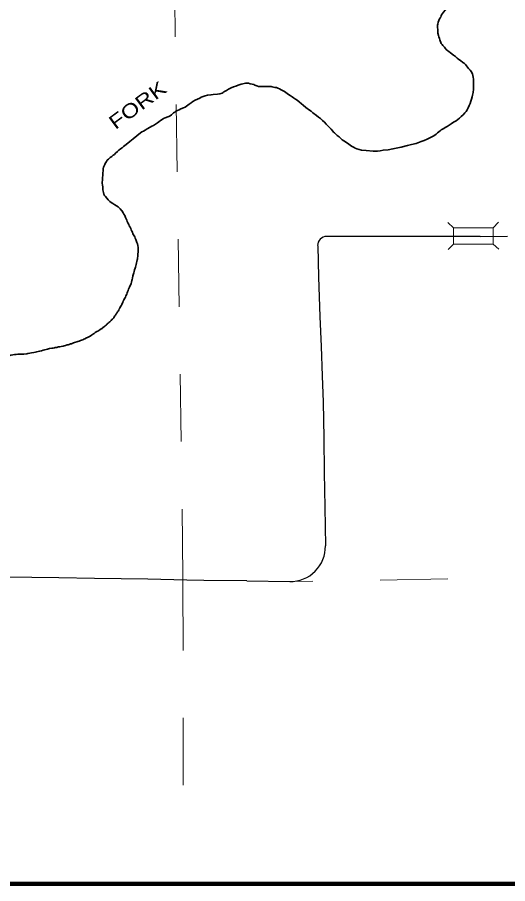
# Model space of a CAD drawing. Extents: x -143 to 192, y -296 to 46.
# Drawn here: x -142.505 to -141.778, y -296.123 to -294.838 of the extents above; entities that cross this region are included whole.
import ezdxf
from ezdxf.enums import TextEntityAlignment as Align

# ---------------------------------------------------------------- set-up
doc = ezdxf.new("R2010")
doc.units = 0
doc.header["$LTSCALE"] = 0.006
doc.linetypes.add('MEDIUM_DASHED', pattern=[4.5, 3, -1.5])
for name, color, linetype, lineweight in [('14', 7, 'Continuous', 25), ('15', 7, 'MEDIUM_DASHED', 13), ('21', 7, 'Continuous', 25), ('25', 7, 'Continuous', 35), ('48', 7, 'Continuous', 106)]:
    doc.layers.add(name, color=color, linetype=linetype, lineweight=lineweight)
doc.layers.add('29', color=7, linetype='Continuous')

msp = doc.modelspace()

# ---------------------------------------------------------------- linework, layer by layer
at = {"layer": '14'}
for p, q in [((-142.028977, -295.163258), (-142.046591, -295.163258)), ((-141.819318, -295.163068), (-141.869318, -295.163068)), ((-141.819318, -295.163068), (-141.778409, -295.162689)), ((-142.059848, -295.176894), (-142.058902, -295.223485)), ((-142.164962, -295.673864), (-142.101136, -295.674811))]:
    msp.add_line(p, q, dxfattribs=at)
for points in [[(-141.869318, -295.163068), (-141.964015, -295.163447), (-142.028977, -295.163258)], [(-142.058902, -295.223485), (-142.056629, -295.281818), (-142.054924, -295.326136), (-142.053409, -295.370076), (-142.051894, -295.409091), (-142.050568, -295.461553), (-142.050189, -295.513068), (-142.049432, -295.564583), (-142.048485, -295.62197)], [(-142.164962, -295.673864), (-142.228598, -295.673485), (-142.253598, -295.672538), (-142.311364, -295.671212), (-142.390341, -295.670455), (-142.443561, -295.669318), (-142.523295, -295.668371)]]:
    msp.add_lwpolyline(points, dxfattribs=at)
for centre, radius, start, end in [((-142.046681, -295.176497), 0.013258, 89.80608, 181.36133), ((-142.100481, -295.622771), 0.052083, 269.18244, 0.94341)]:
    msp.add_arc(centre, radius, start, end, dxfattribs=at)
at = {"layer": '15'}
for p, q in [((-142.25947, -295.667424), (-142.273864, -294.65322)), ((-141.267235, -295.660795), (-142.099621, -295.674811)), ((-142.25947, -295.672727), (-142.25947, -295.667424)), ((-142.25947, -295.672727), (-142.25947, -295.676894)), ((-142.25947, -295.676894), (-142.259091, -296.02803))]:
    msp.add_line(p, q, dxfattribs=at)
at = {"layer": '21'}
for p, q in [((-141.858712, -295.150379), (-141.866856, -295.142614)), ((-141.791856, -295.142235), (-141.799621, -295.150379)), ((-141.858712, -295.174432), (-141.866477, -295.182576)), ((-141.791477, -295.182197), (-141.799621, -295.174432))]:
    msp.add_line(p, q, dxfattribs=at)
at = {"layer": '21', "lineweight": 13}
msp.add_lwpolyline([(-141.858712, -295.174432), (-141.799621, -295.174432), (-141.799621, -295.150379), (-141.858712, -295.150379)], close=True, dxfattribs=at)
at = {"layer": '25'}
for points in [[(-141.879356, -294.840341), (-141.878409, -294.839015), (-141.877652, -294.838068), (-141.876894, -294.836174), (-141.876326, -294.83447), (-141.875, -294.832765), (-141.873295, -294.830682), (-141.871212, -294.827841), (-141.869318, -294.825568)], [(-141.882197, -294.851326), (-141.882197, -294.850189), (-141.881818, -294.848295), (-141.881439, -294.845455), (-141.880492, -294.843182), (-141.879356, -294.840341)], [(-141.881818, -294.861932), (-141.882008, -294.858144), (-141.882197, -294.851326)], [(-141.878409, -294.873295), (-141.878977, -294.871591), (-141.879545, -294.869508), (-141.880303, -294.867424), (-141.881061, -294.865152), (-141.881818, -294.861932)], [(-141.871023, -294.88428), (-141.872159, -294.882765), (-141.874242, -294.880114), (-141.875379, -294.878598), (-141.876705, -294.877083), (-141.877273, -294.875758), (-141.878409, -294.873295)], [(-141.862879, -294.890909), (-141.865341, -294.889205), (-141.867045, -294.887879), (-141.869318, -294.885985), (-141.871023, -294.88428)], [(-141.848295, -294.902273), (-141.850568, -294.900758), (-141.853409, -294.898674), (-141.855871, -294.896591), (-141.858712, -294.894318), (-141.862879, -294.890909)], [(-141.839205, -294.910227), (-141.840909, -294.908523), (-141.842992, -294.906439), (-141.844697, -294.905114), (-141.848295, -294.902273)], [(-141.830682, -294.922159), (-141.83125, -294.920833), (-141.832197, -294.919129), (-141.834091, -294.916667), (-141.836364, -294.914015), (-141.839205, -294.910227)], [(-141.828788, -294.932955), (-141.829167, -294.929924), (-141.829545, -294.927273), (-141.830114, -294.924811), (-141.830682, -294.922159)], [(-142.201326, -294.950758), (-142.199811, -294.95), (-142.198864, -294.949053), (-142.197159, -294.947917), (-142.194886, -294.94678), (-142.192045, -294.945076), (-142.188068, -294.942992), (-142.184659, -294.941477)], [(-142.184659, -294.941477), (-142.18125, -294.940341), (-142.177841, -294.939015), (-142.173485, -294.937689)], [(-142.173485, -294.937689), (-142.170644, -294.936742), (-142.167045, -294.936174), (-142.1625, -294.936174), (-142.160038, -294.936742), (-142.156818, -294.937311)], [(-142.156818, -294.937311), (-142.154735, -294.938068), (-142.152841, -294.939015), (-142.150189, -294.940152), (-142.147727, -294.940909), (-142.144886, -294.941098), (-142.140909, -294.941098)], [(-142.140909, -294.941098), (-142.128977, -294.941098), (-142.127462, -294.941477), (-142.123295, -294.942235)], [(-142.123295, -294.942235), (-142.121023, -294.942614), (-142.118939, -294.943371), (-142.116667, -294.944318), (-142.113826, -294.945833), (-142.110985, -294.947348)], [(-141.830871, -294.956439), (-141.830303, -294.953598), (-141.829735, -294.949621), (-141.828788, -294.945076), (-141.828788, -294.932955)], [(-142.23447, -294.957955), (-142.232386, -294.956818), (-142.229735, -294.955871), (-142.226705, -294.954545), (-142.223295, -294.953977), (-142.217803, -294.95303), (-142.214583, -294.952652)], [(-142.214583, -294.952652), (-142.208333, -294.952273), (-142.204924, -294.951705), (-142.201326, -294.950758)], [(-142.110985, -294.947348), (-142.109091, -294.948485), (-142.107197, -294.949811), (-142.105303, -294.951136), (-142.10303, -294.952841), (-142.100568, -294.954167), (-142.097538, -294.956061), (-142.095644, -294.957576)], [(-141.835227, -294.968939), (-141.834091, -294.965909), (-141.832955, -294.9625), (-141.832008, -294.959659), (-141.830871, -294.956439)], [(-142.2625, -294.974242), (-142.258902, -294.972727), (-142.256439, -294.971402), (-142.254167, -294.969886), (-142.250189, -294.967045)], [(-142.250189, -294.967045), (-142.247538, -294.965152), (-142.244697, -294.963258), (-142.241477, -294.961364), (-142.237879, -294.95947), (-142.23447, -294.957955)], [(-142.095644, -294.957576), (-142.092992, -294.95947), (-142.09053, -294.961174), (-142.087311, -294.963447), (-142.083902, -294.966477)], [(-142.083902, -294.966477), (-142.081439, -294.968371), (-142.077273, -294.97197), (-142.07178, -294.976136)], [(-141.841667, -294.979924), (-141.839962, -294.977841), (-141.838258, -294.975379), (-141.836932, -294.972538), (-141.835227, -294.968939)], [(-142.281818, -294.985985), (-142.280303, -294.985417), (-142.278598, -294.98428), (-142.276705, -294.982955), (-142.275189, -294.981629), (-142.273295, -294.979924)], [(-142.273295, -294.979924), (-142.27178, -294.978788), (-142.270076, -294.977462), (-142.267803, -294.976326), (-142.265152, -294.975379), (-142.2625, -294.974242)], [(-142.07178, -294.976136), (-142.069508, -294.977652), (-142.066856, -294.979924), (-142.061742, -294.983902), (-142.058712, -294.986364)], [(-141.849811, -294.987879), (-141.847159, -294.985606), (-141.844129, -294.982765), (-141.841667, -294.979924)], [(-142.308144, -295.001326), (-142.305492, -294.999811), (-142.30303, -294.998485), (-142.300189, -294.99678), (-142.297348, -294.994697), (-142.295265, -294.993182)], [(-142.295265, -294.993182), (-142.292992, -294.991288), (-142.290341, -294.989583), (-142.288258, -294.988258), (-142.285985, -294.987311), (-142.281818, -294.985985)], [(-142.058712, -294.986364), (-142.057197, -294.987311), (-142.055682, -294.988447), (-142.052841, -294.991098), (-142.049811, -294.99375), (-142.047159, -294.99697)], [(-141.865152, -294.998106), (-141.861932, -294.996023), (-141.858523, -294.993939), (-141.854545, -294.991667), (-141.849811, -294.987879)], [(-142.322538, -295.00947), (-142.320644, -295.008333), (-142.318182, -295.007008), (-142.31553, -295.005492), (-142.312689, -295.003788), (-142.308144, -295.001326)], [(-142.047159, -294.99697), (-142.045265, -294.998674), (-142.042614, -295.001515), (-142.039962, -295.004167), (-142.037311, -295.007008)], [(-142.037311, -295.007008), (-142.036364, -295.008523), (-142.035038, -295.009659), (-142.033144, -295.011364), (-142.030871, -295.013447), (-142.02822, -295.01572), (-142.025568, -295.017803), (-142.023485, -295.019886)], [(-141.89072, -295.01572), (-141.887689, -295.014015), (-141.88447, -295.011742), (-141.882197, -295.009659), (-141.878598, -295.006629)], [(-141.878598, -295.006629), (-141.876894, -295.005114), (-141.875, -295.003977), (-141.872917, -295.00303), (-141.870833, -295.001515), (-141.868182, -295.000189), (-141.865152, -294.998106)], [(-142.34375, -295.026894), (-142.338258, -295.022348), (-142.333333, -295.018561), (-142.322538, -295.00947)], [(-142.023485, -295.019886), (-142.021212, -295.021591), (-142.017424, -295.024053), (-142.013826, -295.026326), (-142.009659, -295.029167), (-142.007576, -295.030492)], [(-141.906629, -295.022538), (-141.902083, -295.020833), (-141.897727, -295.019129), (-141.89072, -295.01572)], [(-142.356629, -295.037311), (-142.354545, -295.035417), (-142.352273, -295.033523), (-142.349432, -295.031629), (-142.347538, -295.029924), (-142.34375, -295.026894)], [(-142.007576, -295.030492), (-142.006061, -295.031439), (-142.004167, -295.032386), (-142.001705, -295.033523), (-141.998485, -295.03447), (-141.994886, -295.035417), (-141.988068, -295.035985), (-141.977841, -295.036553)], [(-141.962879, -295.035417), (-141.955492, -295.034659), (-141.948295, -295.033333), (-141.936174, -295.030871)], [(-141.936174, -295.030871), (-141.926894, -295.028409), (-141.920833, -295.026894)], [(-141.920833, -295.026894), (-141.914015, -295.025189), (-141.906629, -295.022538)], [(-142.364962, -295.044697), (-142.367235, -295.046402), (-142.36875, -295.047538), (-142.369886, -295.048864), (-142.371591, -295.050189), (-142.372917, -295.051894)], [(-142.356629, -295.037311), (-142.35928, -295.039773), (-142.361174, -295.041477), (-142.362689, -295.042803), (-142.364962, -295.044697)], [(-141.977841, -295.036553), (-141.971402, -295.036553), (-141.967235, -295.036174), (-141.962879, -295.035417)], [(-142.372917, -295.051894), (-142.373864, -295.053409), (-142.374811, -295.054924), (-142.375379, -295.056439), (-142.376326, -295.058333), (-142.377083, -295.060606)], [(-142.37803, -295.069129), (-142.37822, -295.072538), (-142.378598, -295.076326), (-142.378977, -295.079545)], [(-142.377083, -295.060606), (-142.377652, -295.062879), (-142.377841, -295.06572), (-142.37803, -295.069129)], [(-142.378977, -295.079545), (-142.379167, -295.082955), (-142.379167, -295.08447), (-142.378788, -295.086742), (-142.378409, -295.090341)], [(-142.378409, -295.090341), (-142.37822, -295.094129), (-142.377462, -295.098106)], [(-142.377462, -295.098106), (-142.376515, -295.100379), (-142.375568, -295.102273), (-142.374432, -295.104167), (-142.372348, -295.106629), (-142.370265, -295.108902)], [(-142.370265, -295.108902), (-142.367992, -295.111174), (-142.365909, -295.112879), (-142.363447, -295.114394), (-142.360227, -295.116288)], [(-142.360227, -295.116288), (-142.357955, -295.117614), (-142.355303, -295.119508), (-142.352462, -295.122159), (-142.35, -295.125379)], [(-142.349811, -295.125379), (-142.348864, -295.126705), (-142.347917, -295.12822), (-142.34697, -295.130114), (-142.345833, -295.132197), (-142.344508, -295.135038), (-142.343561, -295.137311)], [(-142.343561, -295.137311), (-142.342803, -295.139015), (-142.342235, -295.140909), (-142.341098, -295.143182), (-142.339773, -295.145265), (-142.339015, -295.147348), (-142.337689, -295.149621)], [(-142.337689, -295.149621), (-142.336932, -295.151515), (-142.336174, -295.15322), (-142.335417, -295.155303), (-142.33447, -295.157008), (-142.333712, -295.15928), (-142.332576, -295.160985)], [(-142.332576, -295.160985), (-142.331629, -295.1625), (-142.331061, -295.164015), (-142.330303, -295.16572), (-142.329356, -295.167614), (-142.328409, -295.170455)], [(-142.328409, -295.170455), (-142.327652, -295.172348), (-142.326894, -295.174053), (-142.326326, -295.176705), (-142.325947, -295.179545)], [(-142.325947, -295.179545), (-142.325758, -295.182008), (-142.325758, -295.185985), (-142.326136, -295.189583)], [(-142.326136, -295.189583), (-142.326515, -295.192614), (-142.326705, -295.195265), (-142.326894, -295.19678), (-142.327462, -295.198106), (-142.32803, -295.200189), (-142.328409, -295.202273)], [(-142.33125, -295.212689), (-142.331629, -295.215152), (-142.332197, -295.217235), (-142.332765, -295.218561), (-142.333144, -295.220076), (-142.333712, -295.22178), (-142.33428, -295.225)], [(-142.328409, -295.202273), (-142.328977, -295.204924), (-142.329356, -295.206629), (-142.329924, -295.208523), (-142.330492, -295.210227), (-142.33125, -295.212689)], [(-142.33428, -295.225), (-142.334659, -295.226894), (-142.335038, -295.228598), (-142.335795, -295.230871), (-142.336364, -295.232765), (-142.336932, -295.23428), (-142.337689, -295.235985), (-142.338826, -295.238258)], [(-142.338826, -295.238258), (-142.339583, -295.240152), (-142.340152, -295.241477), (-142.340909, -295.243561), (-142.341667, -295.245076), (-142.342235, -295.24678), (-142.342803, -295.248674), (-142.344129, -295.251326)], [(-142.344129, -295.251326), (-142.344886, -295.25322), (-142.345644, -295.254735), (-142.346402, -295.25625), (-142.347159, -295.257576), (-142.347917, -295.258712), (-142.348674, -295.260985)], [(-142.348674, -295.260985), (-142.349432, -295.262689), (-142.35, -295.264015), (-142.350758, -295.265152), (-142.351515, -295.266667), (-142.352462, -295.267992), (-142.35322, -295.269318), (-142.353977, -295.270644)], [(-142.353977, -295.270644), (-142.354735, -295.272348), (-142.355682, -295.274053), (-142.356439, -295.275189), (-142.357386, -295.276705), (-142.358333, -295.27803), (-142.359091, -295.278977), (-142.359659, -295.279924), (-142.360606, -295.281061), (-142.361364, -295.282197), (-142.362121, -295.283712)], [(-142.362121, -295.283712), (-142.362879, -295.284659), (-142.364015, -295.285606), (-142.364773, -295.286553), (-142.365909, -295.287879), (-142.367045, -295.289015), (-142.367992, -295.289962), (-142.369129, -295.290909), (-142.370265, -295.291856), (-142.371591, -295.292803), (-142.372348, -295.29375), (-142.373485, -295.294697)], [(-142.373485, -295.294697), (-142.374811, -295.295833), (-142.375947, -295.29678), (-142.377083, -295.297538), (-142.37803, -295.298295), (-142.379356, -295.299432), (-142.380871, -295.300379), (-142.382576, -295.301515), (-142.38428, -295.302462), (-142.385606, -295.303409), (-142.386932, -295.304167), (-142.389583, -295.305682)], [(-142.404735, -295.314773), (-142.406439, -295.31572), (-142.407955, -295.316288), (-142.409659, -295.317045), (-142.411364, -295.317614), (-142.413258, -295.318371), (-142.415152, -295.318939), (-142.416856, -295.319508), (-142.420076, -295.320455)], [(-142.389583, -295.305682), (-142.391098, -295.307008), (-142.392235, -295.307765), (-142.393561, -295.308523), (-142.395265, -295.309659), (-142.39697, -295.310795), (-142.399053, -295.311932), (-142.400758, -295.312879), (-142.402273, -295.313636), (-142.404735, -295.314773)], [(-142.439773, -295.326326), (-142.442045, -295.326705), (-142.44375, -295.327083), (-142.445455, -295.327462), (-142.446591, -295.327652), (-142.448674, -295.32803), (-142.45, -295.328409), (-142.451894, -295.328598), (-142.453977, -295.328977), (-142.457197, -295.329545)], [(-142.420076, -295.320455), (-142.421591, -295.321023), (-142.422917, -295.321402), (-142.424621, -295.322159), (-142.426136, -295.322538), (-142.42803, -295.323295), (-142.429735, -295.323674), (-142.43125, -295.324053), (-142.433523, -295.324811), (-142.435417, -295.325379), (-142.436932, -295.325758), (-142.439773, -295.326326)], [(-142.500947, -295.3375), (-142.504356, -295.337689), (-142.506629, -295.338068), (-142.509091, -295.338447), (-142.511742, -295.338826), (-142.514394, -295.339205), (-142.515909, -295.339583), (-142.517614, -295.340341), (-142.519318, -295.341098)], [(-142.483902, -295.335795), (-142.486553, -295.336364), (-142.489205, -295.336742), (-142.491098, -295.337121), (-142.495076, -295.3375), (-142.500947, -295.3375)], [(-142.469318, -295.332576), (-142.47197, -295.333333), (-142.473864, -295.333712), (-142.476136, -295.334091), (-142.47822, -295.334659), (-142.480492, -295.335227), (-142.483902, -295.335795)], [(-142.457197, -295.329545), (-142.460038, -295.330303), (-142.462121, -295.330682), (-142.464583, -295.331439), (-142.466667, -295.332008), (-142.469318, -295.332576)]]:
    msp.add_lwpolyline(points, dxfattribs=at)
at = {"layer": '48'}
msp.add_lwpolyline([(-143.225189, -296.122727), (-143.225189, -292.240152), (-139.342614, -292.240152), (-139.342614, -296.122727)], close=True, dxfattribs=at)
msp.add_lwpolyline([(-143.225189, -296.122727), (-143.225189, -292.240152), (-139.342614, -292.240152), (-139.342614, -296.122727)], close=True, dxfattribs=at)

# ---------------------------------------------------------------- texts
at = {"layer": '29', "width": 1.25}
msp.add_text('FORK', height=0.02083, rotation=36.489, dxfattribs=at).set_placement((-142.320683, -294.976894), align=Align.CENTER)

doc.saveas('drawing.dxf')
